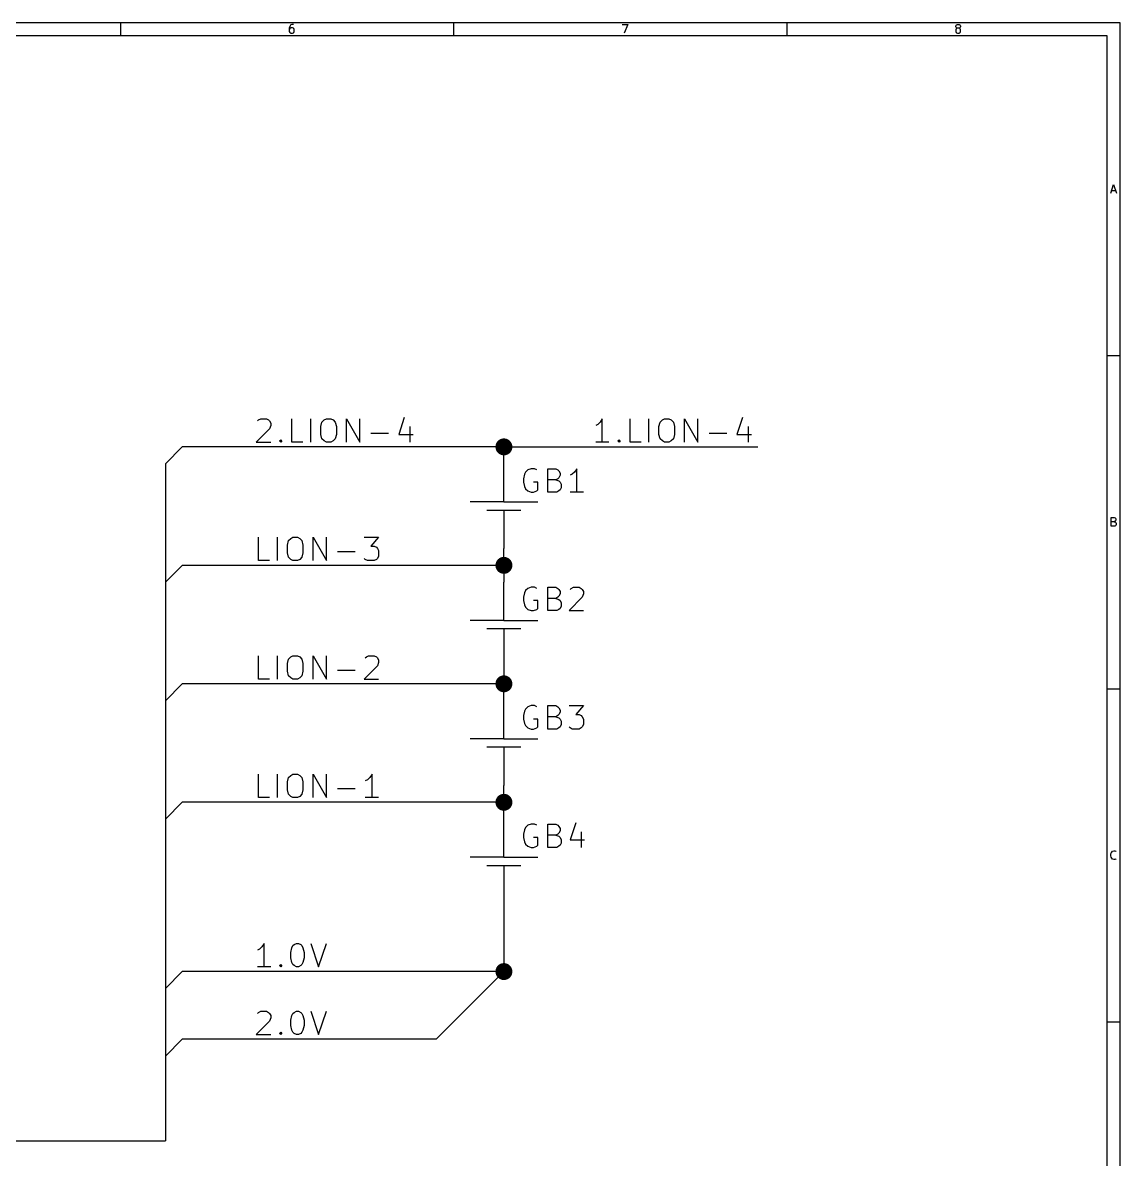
# Model space of a CAD drawing. Extents: x 0.4 to 16.1, y -11.3 to -0.4.
# Drawn here: x 9.66 to 16.14, y -7.11 to -0.39 of the extents above; entities that cross this region are included whole.
import ezdxf

# ---------------------------------------------------------------- set-up
doc = ezdxf.new("R2010")
doc.units = 0
doc.header["$MEASUREMENT"] = 0
for name, color, linetype in [('BLACK', 7, 'CONTINUOUS'), ('BLUE2', 5, 'CONTINUOUS'), ('CYAN2', 4, 'CONTINUOUS'), ('GREEN2', 3, 'CONTINUOUS'), ('RED2', 1, 'CONTINUOUS')]:
    doc.layers.add(name, color=color, linetype=linetype)

msp = doc.modelspace()

# ---------------------------------------------------------------- linework, layer by layer
at = {"layer": 'BLACK', "linetype": 'CONTINUOUS'}
for p, q in [((11.044, -2.747), (11.051, -2.741)), ((11.051, -2.741), (11.064, -2.734)), ((11.064, -2.734), (11.097, -2.734)), ((11.097, -2.734), (11.11, -2.741)), ((11.11, -2.741), (11.116, -2.747)), ((11.116, -2.747), (11.123, -2.76)), ((11.248, -2.872), (11.248, -2.734)), ((11.359, -2.872), (11.359, -2.734)), ((11.425, -2.754), (11.438, -2.741)), ((11.438, -2.741), (11.451, -2.734)), ((11.451, -2.734), (11.478, -2.734)), ((11.478, -2.734), (11.491, -2.741)), ((11.491, -2.741), (11.504, -2.754)), ((11.57, -2.872), (11.57, -2.734)), ((11.57, -2.734), (11.649, -2.872)), ((11.649, -2.872), (11.649, -2.734)), ((11.911, -2.727), (11.879, -2.826)), ((13.081, -2.734), (13.068, -2.754)), ((13.081, -2.872), (13.081, -2.734)), ((13.245, -2.872), (13.245, -2.734)), ((13.357, -2.872), (13.357, -2.734)), ((13.423, -2.754), (13.436, -2.741)), ((13.436, -2.741), (13.449, -2.734)), ((13.449, -2.734), (13.475, -2.734)), ((13.475, -2.734), (13.488, -2.741)), ((13.488, -2.741), (13.502, -2.754)), ((13.567, -2.872), (13.567, -2.734)), ((13.567, -2.734), (13.646, -2.872)), ((13.646, -2.872), (13.646, -2.734)), ((13.909, -2.727), (13.876, -2.826)), ((11.116, -2.793), (11.037, -2.872)), ((11.123, -2.773), (11.116, -2.793)), ((11.123, -2.76), (11.123, -2.773)), ((11.419, -2.78), (11.425, -2.754)), ((11.419, -2.826), (11.419, -2.78)), ((11.504, -2.754), (11.511, -2.78)), ((11.511, -2.78), (11.511, -2.826)), ((11.714, -2.819), (11.819, -2.819)), ((11.944, -2.78), (11.944, -2.872)), ((13.055, -2.767), (13.042, -2.773)), ((13.068, -2.754), (13.055, -2.767)), ((13.416, -2.78), (13.423, -2.754)), ((13.416, -2.826), (13.416, -2.78)), ((13.502, -2.754), (13.508, -2.78)), ((13.508, -2.78), (13.508, -2.826)), ((13.712, -2.819), (13.817, -2.819)), ((13.942, -2.78), (13.942, -2.872)), ((11.037, -2.872), (11.123, -2.872)), ((11.175, -2.865), (11.182, -2.859)), ((11.182, -2.872), (11.175, -2.865)), ((11.182, -2.859), (11.189, -2.865)), ((11.182, -2.859), (11.182, -2.872)), ((11.189, -2.865), (11.182, -2.872)), ((11.313, -2.872), (11.248, -2.872)), ((11.425, -2.852), (11.419, -2.826)), ((11.438, -2.865), (11.425, -2.852)), ((11.451, -2.872), (11.438, -2.865)), ((11.478, -2.872), (11.451, -2.872)), ((11.491, -2.865), (11.478, -2.872)), ((11.504, -2.852), (11.491, -2.865)), ((11.511, -2.826), (11.504, -2.852)), ((11.879, -2.826), (11.964, -2.826)), ((13.12, -2.872), (13.042, -2.872)), ((13.173, -2.865), (13.18, -2.859)), ((13.18, -2.872), (13.173, -2.865)), ((13.18, -2.859), (13.186, -2.865)), ((13.18, -2.859), (13.18, -2.872)), ((13.186, -2.865), (13.18, -2.872)), ((13.311, -2.872), (13.245, -2.872)), ((13.423, -2.852), (13.416, -2.826)), ((13.436, -2.865), (13.423, -2.852)), ((13.449, -2.872), (13.436, -2.865)), ((13.475, -2.872), (13.449, -2.872)), ((13.488, -2.865), (13.475, -2.872)), ((13.502, -2.852), (13.488, -2.865)), ((13.508, -2.826), (13.502, -2.852)), ((13.876, -2.826), (13.962, -2.826)), ((11.051, -3.572), (11.051, -3.434)), ((11.162, -3.572), (11.162, -3.434)), ((11.221, -3.48), (11.228, -3.454)), ((11.221, -3.526), (11.221, -3.48)), ((11.228, -3.454), (11.241, -3.441)), ((11.241, -3.441), (11.254, -3.434)), ((11.254, -3.434), (11.281, -3.434)), ((11.281, -3.434), (11.294, -3.441)), ((11.294, -3.441), (11.307, -3.454)), ((11.307, -3.454), (11.313, -3.48)), ((11.313, -3.48), (11.313, -3.526)), ((11.373, -3.572), (11.373, -3.434)), ((11.373, -3.434), (11.451, -3.572)), ((11.451, -3.572), (11.451, -3.434)), ((11.675, -3.434), (11.76, -3.434)), ((11.76, -3.434), (11.714, -3.487)), ((11.714, -3.487), (11.734, -3.487)), ((11.734, -3.487), (11.747, -3.493)), ((11.228, -3.552), (11.221, -3.526)), ((11.241, -3.565), (11.228, -3.552)), ((11.307, -3.552), (11.294, -3.565)), ((11.313, -3.526), (11.307, -3.552)), ((11.517, -3.519), (11.622, -3.519)), ((11.747, -3.493), (11.754, -3.5)), ((11.754, -3.5), (11.76, -3.513)), ((11.76, -3.546), (11.754, -3.559)), ((11.76, -3.513), (11.76, -3.546)), ((11.116, -3.572), (11.051, -3.572)), ((11.254, -3.572), (11.241, -3.565)), ((11.281, -3.572), (11.254, -3.572)), ((11.294, -3.565), (11.281, -3.572)), ((11.681, -3.565), (11.675, -3.559)), ((11.695, -3.572), (11.681, -3.565)), ((11.734, -3.572), (11.695, -3.572)), ((11.747, -3.565), (11.734, -3.572)), ((11.754, -3.559), (11.747, -3.565)), ((11.051, -4.272), (11.051, -4.134)), ((11.162, -4.272), (11.162, -4.134)), ((11.221, -4.18), (11.228, -4.154)), ((11.228, -4.154), (11.241, -4.141)), ((11.241, -4.141), (11.254, -4.134)), ((11.254, -4.134), (11.281, -4.134)), ((11.281, -4.134), (11.294, -4.141)), ((11.294, -4.141), (11.307, -4.154)), ((11.307, -4.154), (11.313, -4.18)), ((11.373, -4.272), (11.373, -4.134)), ((11.373, -4.134), (11.451, -4.272)), ((11.451, -4.272), (11.451, -4.134)), ((11.681, -4.147), (11.688, -4.141)), ((11.688, -4.141), (11.701, -4.134)), ((11.701, -4.134), (11.734, -4.134)), ((11.734, -4.134), (11.747, -4.141)), ((11.747, -4.141), (11.754, -4.147)), ((11.754, -4.147), (11.76, -4.16)), ((11.76, -4.16), (11.76, -4.173)), ((11.221, -4.226), (11.221, -4.18)), ((11.228, -4.252), (11.221, -4.226)), ((11.313, -4.226), (11.307, -4.252)), ((11.313, -4.18), (11.313, -4.226)), ((11.517, -4.219), (11.622, -4.219)), ((11.754, -4.193), (11.675, -4.272)), ((11.76, -4.173), (11.754, -4.193)), ((11.116, -4.272), (11.051, -4.272)), ((11.241, -4.265), (11.228, -4.252)), ((11.254, -4.272), (11.241, -4.265)), ((11.281, -4.272), (11.254, -4.272)), ((11.294, -4.265), (11.281, -4.272)), ((11.307, -4.252), (11.294, -4.265)), ((11.675, -4.272), (11.76, -4.272)), ((11.051, -4.972), (11.051, -4.834)), ((11.162, -4.972), (11.162, -4.834)), ((11.241, -4.841), (11.254, -4.834)), ((11.254, -4.834), (11.281, -4.834)), ((11.281, -4.834), (11.294, -4.841)), ((11.373, -4.972), (11.373, -4.834)), ((11.373, -4.834), (11.451, -4.972)), ((11.451, -4.972), (11.451, -4.834)), ((11.721, -4.834), (11.708, -4.854)), ((11.721, -4.972), (11.721, -4.834)), ((11.221, -4.88), (11.228, -4.854)), ((11.221, -4.926), (11.221, -4.88)), ((11.228, -4.854), (11.241, -4.841)), ((11.294, -4.841), (11.307, -4.854)), ((11.307, -4.854), (11.313, -4.88)), ((11.313, -4.88), (11.313, -4.926)), ((11.695, -4.867), (11.681, -4.873)), ((11.708, -4.854), (11.695, -4.867)), ((11.228, -4.952), (11.221, -4.926)), ((11.241, -4.965), (11.228, -4.952)), ((11.254, -4.972), (11.241, -4.965)), ((11.294, -4.965), (11.281, -4.972)), ((11.307, -4.952), (11.294, -4.965)), ((11.313, -4.926), (11.307, -4.952)), ((11.517, -4.919), (11.622, -4.919)), ((11.116, -4.972), (11.051, -4.972)), ((11.281, -4.972), (11.254, -4.972)), ((11.76, -4.972), (11.681, -4.972)), ((11.083, -5.834), (11.07, -5.854)), ((11.083, -5.972), (11.083, -5.834)), ((11.254, -5.847), (11.261, -5.841)), ((11.261, -5.841), (11.274, -5.834)), ((11.274, -5.834), (11.287, -5.834)), ((11.287, -5.834), (11.3, -5.841)), ((11.3, -5.841), (11.307, -5.847)), ((11.359, -5.834), (11.405, -5.972)), ((11.405, -5.972), (11.451, -5.834)), ((11.057, -5.867), (11.044, -5.873)), ((11.07, -5.854), (11.057, -5.867)), ((11.241, -5.887), (11.248, -5.86)), ((11.241, -5.919), (11.241, -5.887)), ((11.248, -5.86), (11.254, -5.847)), ((11.307, -5.847), (11.313, -5.86)), ((11.313, -5.86), (11.32, -5.887)), ((11.32, -5.887), (11.32, -5.919)), ((11.123, -5.972), (11.044, -5.972)), ((11.175, -5.965), (11.182, -5.959)), ((11.182, -5.972), (11.175, -5.965)), ((11.182, -5.959), (11.189, -5.965)), ((11.182, -5.959), (11.182, -5.972)), ((11.189, -5.965), (11.182, -5.972)), ((11.248, -5.946), (11.241, -5.919)), ((11.254, -5.959), (11.248, -5.946)), ((11.261, -5.965), (11.254, -5.959)), ((11.274, -5.972), (11.261, -5.965)), ((11.287, -5.972), (11.274, -5.972)), ((11.3, -5.965), (11.287, -5.972)), ((11.307, -5.959), (11.3, -5.965)), ((11.313, -5.946), (11.307, -5.959)), ((11.32, -5.919), (11.313, -5.946)), ((11.044, -6.247), (11.051, -6.241)), ((11.051, -6.241), (11.064, -6.234)), ((11.064, -6.234), (11.097, -6.234)), ((11.097, -6.234), (11.11, -6.241)), ((11.11, -6.241), (11.116, -6.247)), ((11.254, -6.247), (11.261, -6.241)), ((11.261, -6.241), (11.274, -6.234)), ((11.274, -6.234), (11.287, -6.234)), ((11.287, -6.234), (11.3, -6.241)), ((11.3, -6.241), (11.307, -6.247)), ((11.359, -6.234), (11.405, -6.372)), ((11.405, -6.372), (11.451, -6.234)), ((11.116, -6.293), (11.037, -6.372)), ((11.116, -6.247), (11.123, -6.26)), ((11.123, -6.273), (11.116, -6.293)), ((11.123, -6.26), (11.123, -6.273)), ((11.241, -6.287), (11.248, -6.26)), ((11.241, -6.319), (11.241, -6.287)), ((11.248, -6.26), (11.254, -6.247)), ((11.307, -6.247), (11.313, -6.26)), ((11.313, -6.26), (11.32, -6.287)), ((11.32, -6.287), (11.32, -6.319)), ((11.037, -6.372), (11.123, -6.372)), ((11.175, -6.365), (11.182, -6.359)), ((11.182, -6.372), (11.175, -6.365)), ((11.182, -6.359), (11.189, -6.365)), ((11.182, -6.359), (11.182, -6.372)), ((11.189, -6.365), (11.182, -6.372)), ((11.248, -6.346), (11.241, -6.319)), ((11.254, -6.359), (11.248, -6.346)), ((11.261, -6.365), (11.254, -6.359)), ((11.274, -6.372), (11.261, -6.365)), ((11.287, -6.372), (11.274, -6.372)), ((11.3, -6.365), (11.287, -6.372)), ((11.307, -6.359), (11.3, -6.365)), ((11.313, -6.346), (11.307, -6.359)), ((11.32, -6.319), (11.313, -6.346))]:
    msp.add_line(p, q, dxfattribs=at)
at = {"layer": 'BLUE2', "linetype": 'CONTINUOUS'}
for p in [(10.5, -3), (9.5, -7)]:
    msp.add_line(p, (10.5, -7), dxfattribs=at)
at = {"layer": 'CYAN2', "linetype": 'CONTINUOUS'}
for p, q in [((12.622, -3.062), (12.615, -3.088)), ((12.615, -3.088), (12.615, -3.108)), ((12.628, -3.049), (12.622, -3.062)), ((12.641, -3.036), (12.628, -3.049)), ((12.661, -3.029), (12.641, -3.036)), ((12.681, -3.029), (12.661, -3.029)), ((12.694, -3.036), (12.681, -3.029)), ((12.76, -3.167), (12.76, -3.029)), ((12.76, -3.029), (12.806, -3.029)), ((12.806, -3.029), (12.819, -3.036)), ((12.819, -3.088), (12.806, -3.095)), ((12.819, -3.036), (12.825, -3.042)), ((12.825, -3.082), (12.819, -3.088)), ((12.825, -3.042), (12.832, -3.055)), ((12.832, -3.068), (12.825, -3.082)), ((12.832, -3.055), (12.832, -3.068)), ((12.904, -3.062), (12.891, -3.068)), ((12.917, -3.049), (12.904, -3.062)), ((12.931, -3.029), (12.917, -3.049)), ((12.931, -3.167), (12.931, -3.029)), ((12.615, -3.108), (12.622, -3.134)), ((12.622, -3.134), (12.628, -3.147)), ((12.628, -3.147), (12.641, -3.16)), ((12.701, -3.108), (12.674, -3.108)), ((12.694, -3.16), (12.701, -3.154)), ((12.701, -3.154), (12.701, -3.108)), ((12.806, -3.095), (12.76, -3.095)), ((12.806, -3.095), (12.825, -3.101)), ((12.825, -3.101), (12.832, -3.108)), ((12.832, -3.154), (12.825, -3.16)), ((12.832, -3.108), (12.839, -3.121)), ((12.839, -3.141), (12.832, -3.154)), ((12.839, -3.121), (12.839, -3.141)), ((12.641, -3.16), (12.661, -3.167)), ((12.661, -3.167), (12.674, -3.167)), ((12.674, -3.167), (12.694, -3.16)), ((12.812, -3.167), (12.76, -3.167)), ((12.825, -3.16), (12.812, -3.167)), ((12.97, -3.167), (12.891, -3.167)), ((12.628, -3.749), (12.622, -3.762)), ((12.641, -3.736), (12.628, -3.749)), ((12.661, -3.729), (12.641, -3.736)), ((12.681, -3.729), (12.661, -3.729)), ((12.694, -3.736), (12.681, -3.729)), ((12.76, -3.867), (12.76, -3.729)), ((12.76, -3.729), (12.806, -3.729)), ((12.806, -3.729), (12.819, -3.736)), ((12.819, -3.736), (12.825, -3.742)), ((12.825, -3.742), (12.832, -3.755)), ((12.832, -3.755), (12.832, -3.768)), ((12.891, -3.742), (12.898, -3.736)), ((12.898, -3.736), (12.911, -3.729)), ((12.911, -3.729), (12.944, -3.729)), ((12.944, -3.729), (12.957, -3.736)), ((12.957, -3.736), (12.963, -3.742)), ((12.963, -3.742), (12.97, -3.755)), ((12.97, -3.755), (12.97, -3.768)), ((12.622, -3.762), (12.615, -3.788)), ((12.615, -3.788), (12.615, -3.808)), ((12.615, -3.808), (12.622, -3.834)), ((12.701, -3.808), (12.674, -3.808)), ((12.701, -3.854), (12.701, -3.808)), ((12.806, -3.795), (12.76, -3.795)), ((12.819, -3.788), (12.806, -3.795)), ((12.806, -3.795), (12.825, -3.801)), ((12.825, -3.782), (12.819, -3.788)), ((12.832, -3.768), (12.825, -3.782)), ((12.825, -3.801), (12.832, -3.808)), ((12.832, -3.808), (12.839, -3.821)), ((12.839, -3.821), (12.839, -3.841)), ((12.963, -3.788), (12.885, -3.867)), ((12.97, -3.768), (12.963, -3.788)), ((12.622, -3.834), (12.628, -3.847)), ((12.628, -3.847), (12.641, -3.86)), ((12.641, -3.86), (12.661, -3.867)), ((12.661, -3.867), (12.674, -3.867)), ((12.674, -3.867), (12.694, -3.86)), ((12.694, -3.86), (12.701, -3.854)), ((12.812, -3.867), (12.76, -3.867)), ((12.825, -3.86), (12.812, -3.867)), ((12.832, -3.854), (12.825, -3.86)), ((12.839, -3.841), (12.832, -3.854)), ((12.885, -3.867), (12.97, -3.867)), ((12.661, -4.429), (12.641, -4.436)), ((12.681, -4.429), (12.661, -4.429)), ((12.694, -4.436), (12.681, -4.429)), ((12.76, -4.567), (12.76, -4.429)), ((12.76, -4.429), (12.806, -4.429)), ((12.806, -4.429), (12.819, -4.436)), ((12.885, -4.429), (12.97, -4.429)), ((12.97, -4.429), (12.924, -4.482)), ((12.622, -4.462), (12.615, -4.488)), ((12.615, -4.488), (12.615, -4.508)), ((12.628, -4.449), (12.622, -4.462)), ((12.641, -4.436), (12.628, -4.449)), ((12.806, -4.495), (12.76, -4.495)), ((12.819, -4.488), (12.806, -4.495)), ((12.806, -4.495), (12.825, -4.501)), ((12.819, -4.436), (12.825, -4.442)), ((12.825, -4.482), (12.819, -4.488)), ((12.825, -4.442), (12.832, -4.455)), ((12.832, -4.468), (12.825, -4.482)), ((12.832, -4.455), (12.832, -4.468)), ((12.924, -4.482), (12.944, -4.482)), ((12.944, -4.482), (12.957, -4.488)), ((12.957, -4.488), (12.963, -4.495)), ((12.963, -4.495), (12.97, -4.508)), ((12.615, -4.508), (12.622, -4.534)), ((12.622, -4.534), (12.628, -4.547)), ((12.628, -4.547), (12.641, -4.56)), ((12.641, -4.56), (12.661, -4.567)), ((12.701, -4.508), (12.674, -4.508)), ((12.674, -4.567), (12.694, -4.56)), ((12.694, -4.56), (12.701, -4.554)), ((12.701, -4.554), (12.701, -4.508)), ((12.825, -4.56), (12.812, -4.567)), ((12.825, -4.501), (12.832, -4.508)), ((12.832, -4.554), (12.825, -4.56)), ((12.832, -4.508), (12.839, -4.521)), ((12.839, -4.541), (12.832, -4.554)), ((12.839, -4.521), (12.839, -4.541)), ((12.891, -4.56), (12.885, -4.554)), ((12.904, -4.567), (12.891, -4.56)), ((12.957, -4.56), (12.944, -4.567)), ((12.963, -4.554), (12.957, -4.56)), ((12.97, -4.541), (12.963, -4.554)), ((12.97, -4.508), (12.97, -4.541)), ((12.661, -4.567), (12.674, -4.567)), ((12.812, -4.567), (12.76, -4.567)), ((12.944, -4.567), (12.904, -4.567)), ((12.622, -5.162), (12.615, -5.188)), ((12.628, -5.149), (12.622, -5.162)), ((12.641, -5.136), (12.628, -5.149)), ((12.661, -5.129), (12.641, -5.136)), ((12.681, -5.129), (12.661, -5.129)), ((12.694, -5.136), (12.681, -5.129)), ((12.76, -5.267), (12.76, -5.129)), ((12.76, -5.129), (12.806, -5.129)), ((12.806, -5.129), (12.819, -5.136)), ((12.819, -5.136), (12.825, -5.142)), ((12.825, -5.142), (12.832, -5.155)), ((12.832, -5.168), (12.825, -5.182)), ((12.832, -5.155), (12.832, -5.168)), ((12.924, -5.122), (12.891, -5.221)), ((12.615, -5.188), (12.615, -5.208)), ((12.615, -5.208), (12.622, -5.234)), ((12.622, -5.234), (12.628, -5.247)), ((12.701, -5.208), (12.674, -5.208)), ((12.701, -5.254), (12.701, -5.208)), ((12.806, -5.195), (12.76, -5.195)), ((12.819, -5.188), (12.806, -5.195)), ((12.806, -5.195), (12.825, -5.201)), ((12.825, -5.182), (12.819, -5.188)), ((12.825, -5.201), (12.832, -5.208)), ((12.832, -5.208), (12.839, -5.221)), ((12.839, -5.221), (12.839, -5.241)), ((12.891, -5.221), (12.977, -5.221)), ((12.957, -5.175), (12.957, -5.267)), ((12.628, -5.247), (12.641, -5.26)), ((12.641, -5.26), (12.661, -5.267)), ((12.661, -5.267), (12.674, -5.267)), ((12.674, -5.267), (12.694, -5.26)), ((12.694, -5.26), (12.701, -5.254)), ((12.812, -5.267), (12.76, -5.267)), ((12.825, -5.26), (12.812, -5.267)), ((12.832, -5.254), (12.825, -5.26)), ((12.839, -5.241), (12.832, -5.254))]:
    msp.add_line(p, q, dxfattribs=at)
at = {"layer": 'GREEN2', "linetype": 'CONTINUOUS'}
for p, q in [((10.6, -2.9), (10.5, -3)), ((12.5, -2.9), (10.6, -2.9)), ((12.5, -3), (12.5, -2.9)), ((12.5, -2.9), (14, -2.9)), ((12.5, -3.6), (12.5, -3.5)), ((10.6, -3.6), (10.5, -3.7)), ((12.5, -3.6), (10.6, -3.6)), ((12.5, -3.6), (12.5, -3.7)), ((12.5, -4.2), (12.5, -4.3)), ((10.6, -4.3), (10.5, -4.4)), ((12.5, -4.3), (10.6, -4.3)), ((12.5, -4.4), (12.5, -4.3)), ((12.5, -5), (12.5, -4.9)), ((10.6, -5), (10.5, -5.1)), ((12.5, -5), (10.6, -5)), ((12.5, -5.1), (12.5, -5)), ((12.5, -5.6), (12.5, -6)), ((10.6, -6), (10.5, -6.1)), ((12.5, -6), (10.6, -6)), ((12.5, -6), (12.1, -6.4)), ((10.6, -6.4), (10.5, -6.5)), ((12.1, -6.4), (10.6, -6.4))]:
    msp.add_line(p, q, dxfattribs=at)
at = {"layer": 'GREEN2', "const_width": 0.05}
for points in [[(12.475, -2.9, 1), (12.525, -2.9, 1)], [(12.475, -3.6, 1), (12.525, -3.6, 1)], [(12.475, -4.3, 1), (12.525, -4.3, 1)], [(12.475, -5, 1), (12.525, -5, 1)], [(12.475, -6, 1), (12.525, -6, 1)]]:
    msp.add_lwpolyline(points, format="xyb", close=True, dxfattribs=at)
at = {"layer": 'RED2', "linetype": 'CONTINUOUS'}
for p, q in [((16.141, -0.394), (0.394, -0.394)), ((10.236, -0.472), (10.236, -0.394)), ((12.205, -0.472), (12.205, -0.394)), ((14.173, -0.472), (14.173, -0.394)), ((16.141, -11.299), (16.141, -0.394)), ((11.235, -0.417), (11.232, -0.426)), ((11.232, -0.426), (11.232, -0.446)), ((11.235, -0.429), (11.232, -0.434)), ((11.232, -0.446), (11.235, -0.451)), ((11.24, -0.409), (11.235, -0.417)), ((11.237, -0.426), (11.235, -0.429)), ((11.235, -0.451), (11.237, -0.453)), ((11.242, -0.424), (11.237, -0.426)), ((11.237, -0.453), (11.242, -0.456)), ((11.242, -0.407), (11.24, -0.409)), ((11.247, -0.405), (11.242, -0.407)), ((11.252, -0.424), (11.242, -0.424)), ((11.242, -0.456), (11.252, -0.456)), ((11.257, -0.405), (11.247, -0.405)), ((11.257, -0.426), (11.252, -0.424)), ((11.252, -0.456), (11.257, -0.453)), ((11.259, -0.429), (11.257, -0.426)), ((11.257, -0.453), (11.259, -0.451)), ((11.261, -0.434), (11.259, -0.429)), ((11.259, -0.451), (11.261, -0.446)), ((11.261, -0.446), (11.261, -0.434)), ((13.199, -0.405), (13.233, -0.405)), ((13.233, -0.405), (13.211, -0.456)), ((15.169, -0.414), (15.172, -0.409)), ((15.169, -0.417), (15.169, -0.414)), ((15.172, -0.422), (15.169, -0.417)), ((15.172, -0.431), (15.169, -0.436)), ((15.169, -0.436), (15.169, -0.446)), ((15.169, -0.446), (15.172, -0.451)), ((15.172, -0.409), (15.174, -0.407)), ((15.174, -0.424), (15.172, -0.422)), ((15.174, -0.429), (15.172, -0.431)), ((15.172, -0.451), (15.174, -0.453)), ((15.174, -0.407), (15.179, -0.405)), ((15.179, -0.426), (15.174, -0.424)), ((15.179, -0.426), (15.174, -0.429)), ((15.174, -0.453), (15.179, -0.456)), ((15.179, -0.405), (15.189, -0.405)), ((15.189, -0.426), (15.179, -0.426)), ((15.179, -0.456), (15.189, -0.456)), ((15.189, -0.405), (15.194, -0.407)), ((15.194, -0.424), (15.189, -0.426)), ((15.194, -0.429), (15.189, -0.426)), ((15.189, -0.456), (15.194, -0.453)), ((15.194, -0.407), (15.196, -0.409)), ((15.196, -0.422), (15.194, -0.424)), ((15.196, -0.431), (15.194, -0.429)), ((15.194, -0.453), (15.196, -0.451)), ((15.196, -0.409), (15.198, -0.414)), ((15.198, -0.417), (15.196, -0.422)), ((15.198, -0.436), (15.196, -0.431)), ((15.196, -0.451), (15.198, -0.446)), ((15.198, -0.414), (15.198, -0.417)), ((15.198, -0.446), (15.198, -0.436)), ((16.063, -0.472), (0.472, -0.472)), ((16.063, -11.221), (16.063, -0.472)), ((16.085, -1.401), (16.102, -1.35)), ((16.089, -1.386), (16.114, -1.386)), ((16.102, -1.35), (16.119, -1.401)), ((16.141, -2.362), (16.063, -2.362)), ((12.5, -3.225), (12.5, -3)), ((12.5, -3.225), (12.3, -3.225)), ((12.6, -3.275), (12.4, -3.275)), ((12.5, -3.225), (12.7, -3.225)), ((12.5, -3.275), (12.5, -3.5)), ((16.088, -3.369), (16.088, -3.318)), ((16.088, -3.318), (16.105, -3.318)), ((16.105, -3.342), (16.088, -3.342)), ((16.105, -3.318), (16.11, -3.32)), ((16.11, -3.339), (16.105, -3.342)), ((16.105, -3.342), (16.112, -3.344)), ((16.11, -3.32), (16.112, -3.322)), ((16.112, -3.337), (16.11, -3.339)), ((16.112, -3.322), (16.115, -3.327)), ((16.115, -3.332), (16.112, -3.337)), ((16.112, -3.344), (16.115, -3.347)), ((16.115, -3.327), (16.115, -3.332)), ((16.115, -3.347), (16.117, -3.352)), ((16.117, -3.352), (16.117, -3.359)), ((16.108, -3.369), (16.088, -3.369)), ((16.112, -3.366), (16.108, -3.369)), ((16.115, -3.364), (16.112, -3.366)), ((16.117, -3.359), (16.115, -3.364)), ((12.5, -3.925), (12.5, -3.7)), ((12.5, -3.925), (12.3, -3.925)), ((12.5, -3.925), (12.7, -3.925)), ((12.6, -3.975), (12.4, -3.975)), ((12.5, -3.975), (12.5, -4.2)), ((16.141, -4.331), (16.063, -4.331)), ((12.5, -4.625), (12.5, -4.4)), ((12.5, -4.625), (12.3, -4.625)), ((12.5, -4.625), (12.7, -4.625)), ((12.6, -4.675), (12.4, -4.675)), ((12.5, -4.675), (12.5, -4.9)), ((12.5, -5.325), (12.5, -5.1)), ((16.086, -5.308), (16.088, -5.299)), ((16.088, -5.299), (16.091, -5.294)), ((16.091, -5.294), (16.095, -5.289)), ((16.095, -5.289), (16.103, -5.287)), ((16.103, -5.287), (16.108, -5.287)), ((16.108, -5.287), (16.115, -5.289)), ((16.115, -5.289), (16.117, -5.291)), ((12.5, -5.325), (12.3, -5.325)), ((12.5, -5.325), (12.7, -5.325)), ((16.086, -5.316), (16.086, -5.308)), ((16.088, -5.325), (16.086, -5.316)), ((16.091, -5.33), (16.088, -5.325)), ((16.095, -5.335), (16.091, -5.33)), ((16.103, -5.338), (16.095, -5.335)), ((16.108, -5.338), (16.103, -5.338)), ((16.115, -5.335), (16.108, -5.338)), ((16.117, -5.333), (16.115, -5.335)), ((12.6, -5.375), (12.4, -5.375)), ((12.5, -5.375), (12.5, -5.6)), ((16.141, -6.299), (16.063, -6.299))]:
    msp.add_line(p, q, dxfattribs=at)

doc.saveas('drawing.dxf')
